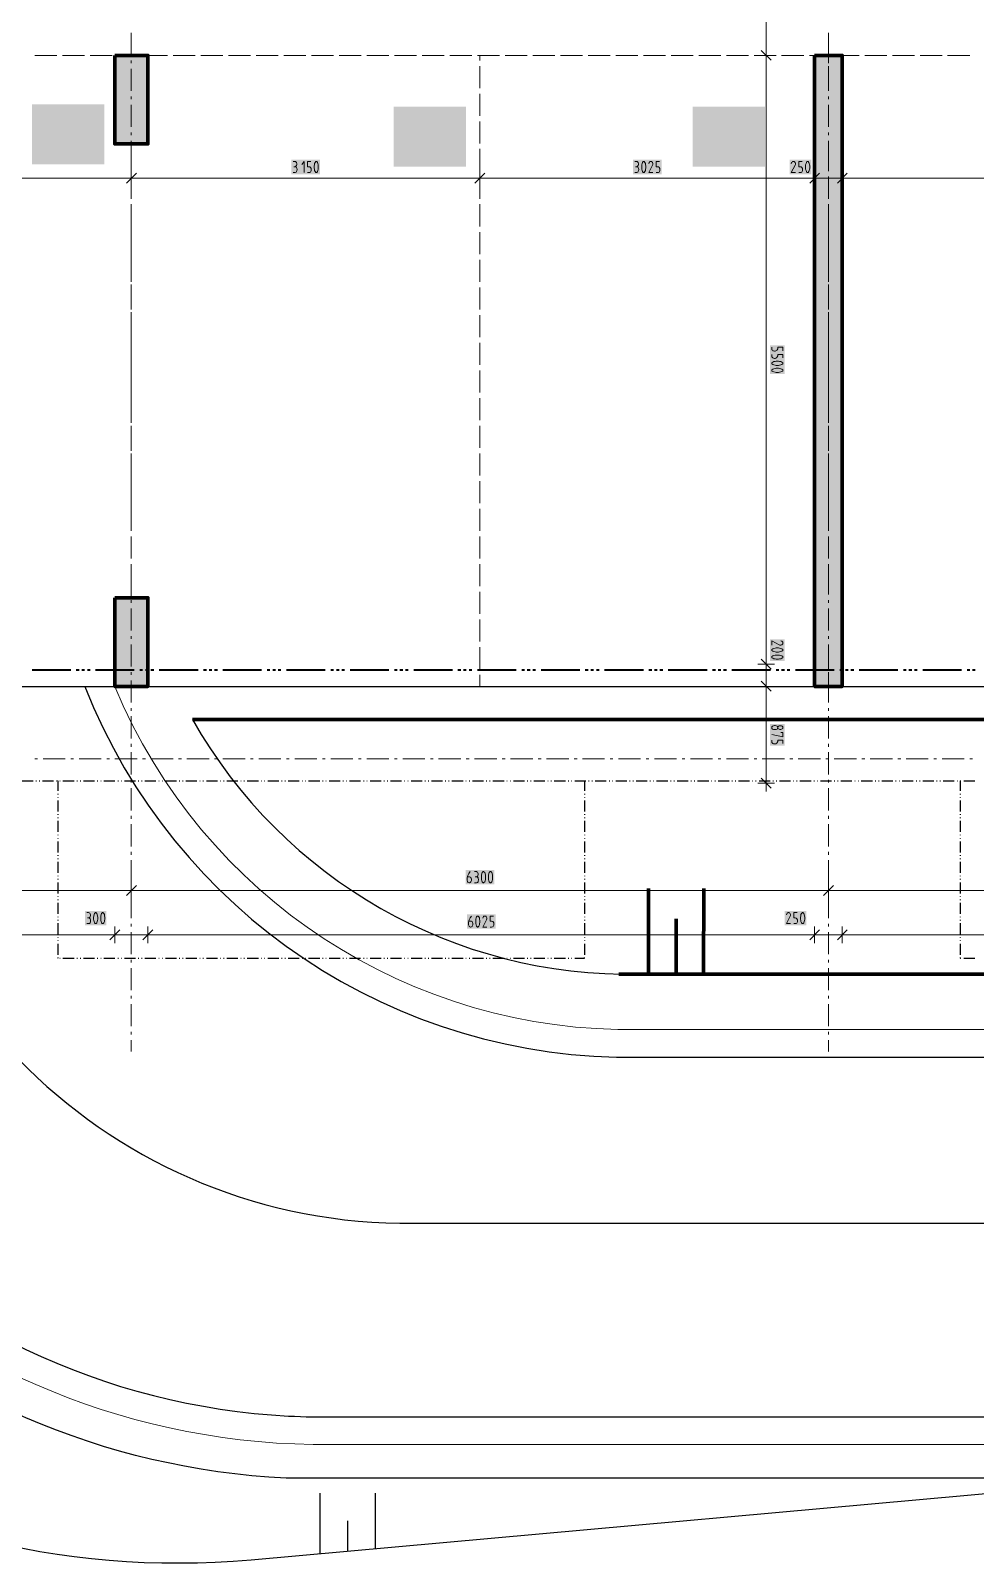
# Model space of a CAD drawing. Header units: millimetres. Extents: x 0 to 594, y 0 to 420.
# Drawn here: x 123.5 to 192.9, y 88.5 to 201 of the extents above; entities that cross this region are included whole.
import ezdxf

# ---------------------------------------------------------------- set-up
doc = ezdxf.new("R2010")
doc.units = ezdxf.units.MM
doc.header["$LTSCALE"] = 8
doc.layers.add('PDF_Cislovani stani', color=7, linetype='Continuous', true_color=0xffffff)
for name, color, linetype in [('PDF_CTU', 7, 'Continuous'), ('PDF_Dokresleni nad rovinou rezu', 7, 'Continuous'), ('PDF_Dopravni znaceni', 7, 'Continuous'), ('PDF_Koty delkove', 7, 'Continuous'), ('PDF_Obecne 0.25', 7, 'Continuous'), ('PDF_Obrubniky', 7, 'Continuous'), ('PDF_Osy hlavni', 7, 'Continuous'), ('PDF_Pozarni useky', 3, 'Continuous'), ('PDF_Rampy', 7, 'Continuous'), ('PDF_Steny vnitrni', 7, 'Continuous')]:
    doc.layers.add(name, color=color, linetype=linetype)

msp = doc.modelspace()

# ---------------------------------------------------------------- linework, layer by layer
at = {"layer": 'PDF_Cislovani stani', "lineweight": 18, "transparency": 33554559}
for points in [[(123.58, 195.62), (123.58, 191.23), (128.89, 195.62), (128.89, 191.23)], [(150.13, 195.46), (150.13, 191.06), (155.44, 195.46), (155.44, 191.06)], [(172.1, 195.46), (172.1, 191.06), (177.41, 195.46), (177.41, 191.06)]]:
    msp.add_solid(points, dxfattribs=at)
at = {"layer": 'PDF_CTU', "lineweight": 100}
for points in [[(135.36, 150.47), (241.57, 150.47), (241.57, 147.62), (313.57, 147.62), (313.57, 152.09)], [(168.85, 131.78), (168.85, 138.06)], [(172.89, 131.78), (172.91, 138.06)], [(170.88, 131.79), (170.88, 135.84)], [(166.66, 131.78), (311.68, 131.78)]]:
    msp.add_lwpolyline(points, dxfattribs=at)
at = {"layer": 'PDF_CTU', "lineweight": 25}
for points in [[(290.68, 94.76), (142.23, 94.76, -0.364475), (89.89, 143.52)], [(206.37, 94.76), (139.66, 88.76, -0.351953), (76.89, 130.52)]]:
    msp.add_lwpolyline(points, format="xyb", dxfattribs=at)
for points in [[(144.73, 89.21), (144.73, 93.67)], [(148.79, 89.58), (148.79, 93.67)], [(146.76, 89.4), (146.76, 91.63)]]:
    msp.add_lwpolyline(points, dxfattribs=at)
msp.add_arc((167.42, 168.6), 36.83, 209.4948, 271.1642, dxfattribs=at)
at = {"layer": 'PDF_Dokresleni nad rovinou rezu', "lineweight": 25}
for points in [[(122.85, 145.96), (123.66, 145.96)], [(123.86, 145.96), (123.9, 145.96)], [(124.11, 145.96), (124.15, 145.96)], [(124.35, 145.96), (125.16, 145.96)], [(125.37, 145.96), (125.41, 145.96)], [(125.47, 145.96), (125.47, 145.22)], [(125.61, 145.96), (125.65, 145.96)], [(125.85, 145.96), (126.67, 145.96)], [(126.87, 145.96), (126.91, 145.96)], [(127.11, 145.96), (127.15, 145.96)], [(127.36, 145.96), (128.17, 145.96)], [(128.37, 145.96), (128.41, 145.96)], [(128.62, 145.96), (128.66, 145.96)], [(128.86, 145.96), (129.67, 145.96)], [(129.88, 145.96), (129.92, 145.96)], [(130.12, 145.96), (130.16, 145.96)], [(130.36, 145.96), (131.18, 145.96)], [(131.38, 145.96), (131.42, 145.96)], [(131.62, 145.96), (131.66, 145.96)], [(131.87, 145.96), (132.68, 145.96)], [(132.88, 145.96), (132.92, 145.96)], [(133.13, 145.96), (133.17, 145.96)], [(133.37, 145.96), (134.18, 145.96)], [(134.39, 145.96), (134.43, 145.96)], [(134.63, 145.96), (134.67, 145.96)], [(134.87, 145.96), (135.69, 145.96)], [(135.89, 145.96), (135.93, 145.96)], [(136.13, 145.96), (136.17, 145.96)], [(136.38, 145.96), (137.19, 145.96)], [(137.39, 145.96), (137.43, 145.96)], [(137.64, 145.96), (137.68, 145.96)], [(137.88, 145.96), (138.69, 145.96)], [(138.9, 145.96), (138.94, 145.96)], [(139.14, 145.96), (139.18, 145.96)], [(139.38, 145.96), (140.2, 145.96)], [(140.4, 145.96), (140.44, 145.96)], [(140.64, 145.96), (140.68, 145.96)], [(140.89, 145.96), (141.7, 145.96)], [(141.9, 145.96), (141.94, 145.96)], [(142.15, 145.96), (142.19, 145.96)], [(142.39, 145.96), (143.2, 145.96)], [(143.41, 145.96), (143.45, 145.96)], [(143.65, 145.96), (143.69, 145.96)], [(143.89, 145.96), (144.71, 145.96)], [(144.91, 145.96), (144.95, 145.96)], [(145.15, 145.96), (145.19, 145.96)], [(145.4, 145.96), (146.21, 145.96)], [(146.41, 145.96), (146.45, 145.96)], [(146.66, 145.96), (146.7, 145.96)], [(146.9, 145.96), (147.71, 145.96)], [(147.92, 145.96), (147.96, 145.96)], [(148.16, 145.96), (148.2, 145.96)], [(148.4, 145.96), (149.22, 145.96)], [(149.42, 145.96), (149.46, 145.96)], [(149.66, 145.96), (149.7, 145.96)], [(149.91, 145.96), (150.72, 145.96)], [(150.92, 145.96), (150.96, 145.96)], [(151.17, 145.96), (151.21, 145.96)], [(151.41, 145.96), (152.22, 145.96)], [(152.43, 145.96), (152.47, 145.96)], [(152.67, 145.96), (152.71, 145.96)], [(152.91, 145.96), (153.73, 145.96)], [(153.93, 145.96), (153.97, 145.96)], [(154.17, 145.96), (154.21, 145.96)], [(154.42, 145.96), (155.23, 145.96)], [(155.43, 145.96), (155.47, 145.96)], [(155.68, 145.96), (155.72, 145.96)], [(155.92, 145.96), (156.73, 145.96)], [(156.94, 145.96), (156.98, 145.96)], [(157.18, 145.96), (157.22, 145.96)], [(157.42, 145.96), (158.24, 145.96)], [(158.44, 145.96), (158.48, 145.96)], [(158.68, 145.96), (158.72, 145.96)], [(158.93, 145.96), (159.74, 145.96)], [(159.94, 145.96), (159.98, 145.96)], [(160.19, 145.96), (160.23, 145.96)], [(160.43, 145.96), (161.24, 145.96)], [(161.45, 145.96), (161.49, 145.96)], [(161.69, 145.96), (161.73, 145.96)], [(161.93, 145.96), (162.75, 145.96)], [(162.95, 145.96), (162.99, 145.96)], [(163.19, 145.96), (163.23, 145.96)], [(163.44, 145.96), (164.25, 145.96)], [(164.15, 145.96), (164.15, 145.22)], [(164.45, 145.96), (164.49, 145.96)], [(164.7, 145.96), (164.74, 145.96)], [(164.94, 145.96), (165.75, 145.96)], [(165.96, 145.96), (166, 145.96)], [(166.2, 145.96), (166.24, 145.96)], [(166.44, 145.96), (167.26, 145.96)], [(167.46, 145.96), (167.5, 145.96)], [(167.7, 145.96), (167.74, 145.96)], [(167.95, 145.96), (168.76, 145.96)], [(168.96, 145.96), (169, 145.96)], [(169.21, 145.96), (169.25, 145.96)], [(169.45, 145.96), (170.26, 145.96)], [(170.47, 145.96), (170.51, 145.96)], [(170.71, 145.96), (170.75, 145.96)], [(170.95, 145.96), (171.77, 145.96)], [(171.97, 145.96), (172.01, 145.96)], [(172.21, 145.96), (172.25, 145.96)], [(172.46, 145.96), (173.27, 145.96)], [(173.47, 145.96), (173.51, 145.96)], [(173.72, 145.96), (173.76, 145.96)], [(173.96, 145.96), (174.77, 145.96)], [(174.98, 145.96), (175.02, 145.96)], [(175.22, 145.96), (175.26, 145.96)], [(175.46, 145.96), (176.28, 145.96)], [(176.48, 145.96), (176.52, 145.96)], [(176.72, 145.96), (176.76, 145.96)], [(176.97, 145.96), (177.78, 145.96)], [(177.98, 145.96), (178.02, 145.96)], [(178.23, 145.96), (178.27, 145.96)], [(178.47, 145.96), (179.28, 145.96)], [(179.49, 145.96), (179.53, 145.96)], [(179.73, 145.96), (179.77, 145.96)], [(179.97, 145.96), (180.79, 145.96)], [(180.99, 145.96), (181.03, 145.96)], [(181.23, 145.96), (181.27, 145.96)], [(181.48, 145.96), (182.29, 145.96)], [(182.49, 145.96), (182.53, 145.96)], [(182.74, 145.96), (182.78, 145.96)], [(182.98, 145.96), (183.79, 145.96)], [(184, 145.96), (184.04, 145.96)], [(184.24, 145.96), (184.28, 145.96)], [(184.48, 145.96), (185.3, 145.96)], [(185.5, 145.96), (185.54, 145.96)], [(185.74, 145.96), (185.79, 145.96)], [(185.99, 145.96), (186.8, 145.96)], [(187, 145.96), (187.04, 145.96)], [(187.25, 145.96), (187.29, 145.96)], [(187.49, 145.96), (188.3, 145.96)], [(188.51, 145.96), (188.55, 145.96)], [(188.75, 145.96), (188.79, 145.96)], [(188.99, 145.96), (189.81, 145.96)], [(190.01, 145.96), (190.05, 145.96)], [(190.25, 145.96), (190.3, 145.96)], [(190.5, 145.96), (191.31, 145.96)], [(191.51, 145.96), (191.55, 145.96)], [(191.74, 145.96), (191.74, 145.22)], [(191.76, 145.96), (191.8, 145.96)], [(192, 145.96), (192.81, 145.96)], [(125.47, 145.01), (125.47, 144.97)], [(125.47, 144.77), (125.47, 144.73)], [(125.47, 144.53), (125.47, 143.71)], [(164.15, 145.01), (164.15, 144.97)], [(164.15, 144.77), (164.15, 144.73)], [(164.15, 144.53), (164.15, 143.71)], [(191.74, 145.01), (191.74, 144.97)], [(191.74, 144.77), (191.74, 144.73)], [(191.74, 144.53), (191.74, 143.71)], [(125.47, 143.51), (125.47, 143.47)], [(125.47, 143.27), (125.47, 143.23)], [(125.47, 143.02), (125.47, 142.21)], [(164.15, 143.51), (164.15, 143.47)], [(164.15, 143.27), (164.15, 143.23)], [(164.15, 143.02), (164.15, 142.21)], [(191.74, 143.51), (191.74, 143.47)], [(191.74, 143.27), (191.74, 143.23)], [(191.74, 143.02), (191.74, 142.21)], [(125.47, 142.01), (125.47, 141.97)], [(164.15, 142.01), (164.15, 141.97)], [(191.74, 142.01), (191.74, 141.97)], [(125.47, 141.76), (125.47, 141.72)], [(125.47, 141.52), (125.47, 140.71)], [(164.15, 141.76), (164.15, 141.72)], [(164.15, 141.52), (164.15, 140.71)], [(191.74, 141.76), (191.74, 141.72)], [(191.74, 141.52), (191.74, 140.71)], [(125.47, 140.5), (125.47, 140.46)], [(125.47, 140.26), (125.47, 140.22)], [(125.47, 140.02), (125.47, 139.2)], [(164.15, 140.5), (164.15, 140.46)], [(164.15, 140.26), (164.15, 140.22)], [(164.15, 140.02), (164.15, 139.2)], [(191.74, 140.5), (191.74, 140.46)], [(191.74, 140.26), (191.74, 140.22)], [(191.74, 140.02), (191.74, 139.2)], [(125.47, 139), (125.47, 138.96)], [(125.47, 138.76), (125.47, 138.72)], [(125.47, 138.51), (125.47, 137.7)], [(164.15, 139), (164.15, 138.96)], [(164.15, 138.76), (164.15, 138.72)], [(164.15, 138.51), (164.15, 137.7)], [(191.74, 139), (191.74, 138.96)], [(191.74, 138.76), (191.74, 138.72)], [(191.74, 138.51), (191.74, 137.7)], [(125.47, 137.5), (125.47, 137.46)], [(164.15, 137.5), (164.15, 137.46)], [(191.74, 137.5), (191.74, 137.46)], [(125.47, 137.25), (125.47, 137.21)], [(125.47, 137.01), (125.47, 136.2)], [(164.15, 137.25), (164.15, 137.21)], [(164.15, 137.01), (164.15, 136.2)], [(191.74, 137.25), (191.74, 137.21)], [(191.74, 137.01), (191.74, 136.2)], [(125.47, 135.99), (125.47, 135.95)], [(125.47, 135.75), (125.47, 135.71)], [(125.47, 135.51), (125.47, 134.69)], [(164.15, 135.99), (164.15, 135.95)], [(164.15, 135.75), (164.15, 135.71)], [(164.15, 135.51), (164.15, 134.69)], [(191.74, 135.99), (191.74, 135.95)], [(191.74, 135.75), (191.74, 135.71)], [(191.74, 135.51), (191.74, 134.69)], [(125.47, 134.49), (125.47, 134.45)], [(125.47, 134.25), (125.47, 134.21)], [(125.47, 134), (125.47, 133.19)], [(164.15, 134.49), (164.15, 134.45)], [(164.15, 134.25), (164.15, 134.21)], [(164.15, 134), (164.15, 133.19)], [(191.74, 134.49), (191.74, 134.45)], [(191.74, 134.25), (191.74, 134.21)], [(191.74, 134), (191.74, 133.19)], [(125.47, 132.99), (125.47, 132.95)], [(125.61, 132.95), (125.65, 132.95)], [(125.85, 132.95), (126.67, 132.95)], [(126.87, 132.95), (126.91, 132.95)], [(127.11, 132.95), (127.15, 132.95)], [(127.36, 132.95), (128.17, 132.95)], [(128.37, 132.95), (128.41, 132.95)], [(128.62, 132.95), (128.66, 132.95)], [(128.86, 132.95), (129.67, 132.95)], [(129.88, 132.95), (129.92, 132.95)], [(130.12, 132.95), (130.16, 132.95)], [(130.36, 132.95), (131.18, 132.95)], [(131.38, 132.95), (131.42, 132.95)], [(131.62, 132.95), (131.66, 132.95)], [(131.87, 132.95), (132.68, 132.95)], [(132.88, 132.95), (132.92, 132.95)], [(133.13, 132.95), (133.17, 132.95)], [(133.37, 132.95), (134.18, 132.95)], [(134.39, 132.95), (134.43, 132.95)], [(134.63, 132.95), (134.67, 132.95)], [(134.87, 132.95), (135.69, 132.95)], [(135.89, 132.95), (135.93, 132.95)], [(136.13, 132.95), (136.17, 132.95)], [(136.38, 132.95), (137.19, 132.95)], [(137.39, 132.95), (137.43, 132.95)], [(137.64, 132.95), (137.68, 132.95)], [(137.88, 132.95), (138.69, 132.95)], [(138.9, 132.95), (138.94, 132.95)], [(139.14, 132.95), (139.18, 132.95)], [(139.38, 132.95), (140.2, 132.95)], [(140.4, 132.95), (140.44, 132.95)], [(140.64, 132.95), (140.68, 132.95)], [(140.89, 132.95), (141.7, 132.95)], [(141.9, 132.95), (141.94, 132.95)], [(142.15, 132.95), (142.19, 132.95)], [(142.39, 132.95), (143.2, 132.95)], [(143.41, 132.95), (143.45, 132.95)], [(143.65, 132.95), (143.69, 132.95)], [(143.89, 132.95), (144.71, 132.95)], [(144.91, 132.95), (144.95, 132.95)], [(145.15, 132.95), (145.19, 132.95)], [(145.4, 132.95), (146.21, 132.95)], [(146.41, 132.95), (146.45, 132.95)], [(146.66, 132.95), (146.7, 132.95)], [(146.9, 132.95), (147.71, 132.95)], [(147.92, 132.95), (147.96, 132.95)], [(148.16, 132.95), (148.2, 132.95)], [(148.4, 132.95), (149.22, 132.95)], [(149.42, 132.95), (149.46, 132.95)], [(149.66, 132.95), (149.7, 132.95)], [(149.91, 132.95), (150.72, 132.95)], [(150.92, 132.95), (150.96, 132.95)], [(151.17, 132.95), (151.21, 132.95)], [(151.41, 132.95), (152.22, 132.95)], [(152.43, 132.95), (152.47, 132.95)], [(152.67, 132.95), (152.71, 132.95)], [(152.91, 132.95), (153.73, 132.95)], [(153.93, 132.95), (153.97, 132.95)], [(154.17, 132.95), (154.21, 132.95)], [(154.42, 132.95), (155.23, 132.95)], [(155.43, 132.95), (155.47, 132.95)], [(155.68, 132.95), (155.72, 132.95)], [(155.92, 132.95), (156.73, 132.95)], [(156.94, 132.95), (156.98, 132.95)], [(157.18, 132.95), (157.22, 132.95)], [(157.42, 132.95), (158.24, 132.95)], [(158.44, 132.95), (158.48, 132.95)], [(158.68, 132.95), (158.72, 132.95)], [(158.93, 132.95), (159.74, 132.95)], [(159.94, 132.95), (159.98, 132.95)], [(160.19, 132.95), (160.23, 132.95)], [(160.43, 132.95), (161.24, 132.95)], [(161.45, 132.95), (161.49, 132.95)], [(161.69, 132.95), (161.73, 132.95)], [(161.93, 132.95), (162.75, 132.95)], [(162.95, 132.95), (162.99, 132.95)], [(163.19, 132.95), (163.23, 132.95)], [(163.44, 132.95), (164.15, 132.95), (164.15, 132.99)], [(191.74, 132.99), (191.74, 132.95)], [(191.76, 132.95), (191.8, 132.95)], [(192, 132.95), (192.81, 132.95)]]:
    msp.add_lwpolyline(points, dxfattribs=at)
at = {"layer": 'PDF_Dokresleni nad rovinou rezu', "lineweight": 25, "transparency": 33554559}
for points in [[(125.47, 146.01), (125.52, 145.96), (125.42, 145.96), (125.47, 145.9)], [(164.15, 146.01), (164.2, 145.96), (164.1, 145.96), (164.15, 145.9)], [(191.74, 146.01), (191.79, 145.96), (191.69, 145.96), (191.74, 145.9)], [(125.47, 133), (125.52, 132.95), (125.42, 132.95), (125.47, 132.9)], [(125.42, 132.95), (125.47, 133), (125.47, 132.9), (125.52, 132.95)], [(164.1, 132.95), (164.15, 133), (164.15, 132.9), (164.2, 132.95)], [(164.15, 133), (164.2, 132.95), (164.1, 132.95), (164.15, 132.9)], [(191.74, 133), (191.79, 132.95), (191.69, 132.95), (191.74, 132.9)], [(191.69, 132.95), (191.74, 133), (191.74, 132.9), (191.79, 132.95)]]:
    msp.add_solid(points, dxfattribs=at)
at = {"layer": 'PDF_Dopravni znaceni', "lineweight": 18}
for points in [[(123.78, 199.22), (125.41, 199.22)], [(125.81, 199.22), (127.44, 199.22)], [(127.84, 199.22), (129.47, 199.22)], [(129.88, 199.22), (131.5, 199.22)], [(131.91, 199.22), (133.53, 199.22)], [(133.94, 199.22), (135.56, 199.22)], [(135.97, 199.22), (137.6, 199.22)], [(138, 199.22), (139.63, 199.22)], [(140.03, 199.22), (141.66, 199.22)], [(142.07, 199.22), (143.69, 199.22)], [(144.1, 199.22), (145.72, 199.22)], [(146.13, 199.22), (147.75, 199.22)], [(148.16, 199.22), (149.79, 199.22)], [(150.19, 199.22), (151.82, 199.22)], [(152.22, 199.22), (153.85, 199.22)], [(154.25, 199.22), (155.88, 199.22)], [(156.29, 199.22), (157.91, 199.22)], [(156.47, 199.22), (156.47, 198.85)], [(158.32, 199.22), (159.94, 199.22)], [(160.35, 199.22), (161.97, 199.22)], [(162.38, 199.22), (164.01, 199.22)], [(164.41, 199.22), (166.04, 199.22)], [(166.44, 199.22), (168.07, 199.22)], [(168.48, 199.22), (170.1, 199.22)], [(170.51, 199.22), (172.13, 199.22)], [(172.54, 199.22), (174.16, 199.22)], [(174.57, 199.22), (176.2, 199.22)], [(176.6, 199.22), (178.23, 199.22)], [(178.63, 199.22), (180.26, 199.22)], [(180.67, 199.22), (182.29, 199.22)], [(182.07, 199.22), (182.07, 198.85)], [(182.7, 199.22), (184.32, 199.22)], [(184.73, 199.22), (186.35, 199.22)], [(186.76, 199.22), (188.39, 199.22)], [(188.79, 199.22), (190.42, 199.22)], [(190.82, 199.22), (192.45, 199.22)], [(156.47, 198.44), (156.47, 196.82)], [(182.07, 198.44), (182.07, 196.98)], [(156.47, 196.41), (156.47, 194.79)], [(156.47, 194.38), (156.47, 192.76)], [(182.07, 192.93), (182.07, 192.76)], [(130.87, 192.35), (130.87, 190.72)], [(156.47, 192.35), (156.47, 190.72)], [(182.07, 192.35), (182.07, 190.72)], [(130.87, 190.32), (130.87, 188.69)], [(156.47, 190.32), (156.47, 188.69)], [(182.07, 190.32), (182.07, 188.69)], [(130.87, 188.29), (130.87, 186.66)], [(156.47, 188.29), (156.47, 186.66)], [(182.07, 188.29), (182.07, 186.66)], [(130.87, 186.25), (130.87, 184.63)], [(156.47, 186.25), (156.47, 184.63)], [(182.07, 186.25), (182.07, 184.63)], [(130.87, 184.22), (130.87, 182.6)], [(156.47, 184.22), (156.47, 182.6)], [(182.07, 184.22), (182.07, 182.6)], [(130.87, 182.19), (130.87, 180.57)], [(156.47, 182.19), (156.47, 180.57)], [(182.07, 182.19), (182.07, 180.57)], [(130.87, 180.16), (130.87, 178.53)], [(156.47, 180.16), (156.47, 178.53)], [(182.07, 180.16), (182.07, 178.53)], [(130.87, 178.13), (130.87, 176.5)], [(156.47, 178.13), (156.47, 176.5)], [(182.07, 178.13), (182.07, 176.5)], [(130.87, 176.1), (130.87, 174.47)], [(156.47, 176.1), (156.47, 174.47)], [(182.07, 176.1), (182.07, 174.47)], [(130.87, 174.06), (130.87, 172.44)], [(156.47, 174.06), (156.47, 172.44)], [(182.07, 174.06), (182.07, 172.44)], [(130.87, 172.03), (130.87, 170.41)], [(156.47, 172.03), (156.47, 170.41)], [(182.07, 172.03), (182.07, 170.41)], [(130.87, 170), (130.87, 168.38)], [(156.47, 170), (156.47, 168.38)], [(182.07, 170), (182.07, 168.38)], [(130.87, 167.97), (130.87, 166.34)], [(156.47, 167.97), (156.47, 166.34)], [(182.07, 167.97), (182.07, 166.34)], [(130.87, 165.94), (130.87, 164.31)], [(156.47, 165.94), (156.47, 164.31)], [(182.07, 165.94), (182.07, 164.31)], [(130.87, 163.91), (130.87, 162.28)], [(156.47, 163.91), (156.47, 162.28)], [(182.07, 163.91), (182.07, 162.28)], [(130.87, 161.88), (130.87, 160.25)], [(156.47, 161.88), (156.47, 160.25)], [(182.07, 161.88), (182.07, 160.25)], [(130.87, 159.84), (130.87, 159.4)], [(156.47, 159.84), (156.47, 158.22)], [(182.07, 159.84), (182.07, 159.8)], [(156.47, 157.81), (156.47, 156.19)], [(156.47, 155.78), (156.47, 154.16)], [(182.07, 155.78), (182.07, 154.16)], [(156.47, 153.75), (156.47, 152.9)], [(182.07, 153.75), (182.07, 152.9)]]:
    msp.add_lwpolyline(points, dxfattribs=at)
at = {"layer": 'PDF_Dopravni znaceni', "lineweight": 18, "transparency": 33554559}
for points in [[(156.47, 199.26), (156.51, 199.22), (156.43, 199.22), (156.47, 199.19)], [(182.07, 199.26), (182.1, 199.22), (182.03, 199.22), (182.07, 199.19)], [(182.07, 197.02), (182.1, 196.98), (182.03, 196.98), (182.07, 196.94)], [(130.87, 192.76), (130.91, 192.72), (130.83, 192.72), (130.87, 192.69)], [(182.07, 192.97), (182.1, 192.93), (182.03, 192.93), (182.07, 192.9)], [(182.07, 159.84), (182.1, 159.8), (182.03, 159.8), (182.07, 159.77)], [(130.87, 159.44), (130.91, 159.4), (130.83, 159.4), (130.87, 159.37)], [(182.07, 155.95), (182.1, 155.92), (182.03, 155.92), (182.07, 155.88)], [(156.47, 152.94), (156.51, 152.9), (156.43, 152.9), (156.47, 152.87)], [(182.07, 152.94), (182.1, 152.9), (182.03, 152.9), (182.07, 152.87)]]:
    msp.add_solid(points, dxfattribs=at)
at = {"layer": 'PDF_Koty delkove', "lineweight": 18}
for points in [[(177.5, 301.41), (177.5, 299.36), (177.5, 298.59), (177.5, 294.71), (177.5, 293.08), (177.5, 247.98), (177.5, 199.22), (177.5, 154.53), (177.5, 152.9), (177.5, 145.79)], [(176.89, 199.22), (177.5, 199.22), (178.11, 199.22)], [(177.13, 199.59), (177.86, 198.86)], [(142.76, 191.43), (142.89, 191.43), (142.93, 191.42), (142.98, 191.39), (143, 191.35), (143.02, 191.27), (143.02, 191.22), (143, 191.14), (142.96, 191.08), (142.89, 191.05)], [(143.56, 190.62), (143.56, 191.43), (143.39, 191.22)], [(144.06, 191.43), (143.8, 191.43), (143.8, 191.05), (143.91, 191.05), (143.98, 191.03), (144.03, 190.99), (144.07, 190.92), (144.08, 190.87), (144.08, 190.81), (144.07, 190.76), (144.05, 190.7), (144.02, 190.66), (143.97, 190.63), (143.91, 190.62), (143.8, 190.62)], [(144.6, 190.95), (144.6, 191.11), (144.59, 191.19), (144.57, 191.28), (144.54, 191.37), (144.49, 191.42), (144.47, 191.43), (144.43, 191.43), (144.41, 191.42), (144.36, 191.37), (144.33, 191.28), (144.31, 191.19), (144.3, 191.11), (144.3, 190.95), (144.31, 190.87), (144.33, 190.77), (144.36, 190.69), (144.41, 190.63), (144.43, 190.62), (144.47, 190.62), (144.49, 190.63), (144.54, 190.69), (144.57, 190.77), (144.59, 190.87)], [(167.85, 191.43), (167.98, 191.43), (168.02, 191.42), (168.07, 191.39), (168.09, 191.35), (168.11, 191.27), (168.11, 191.22), (168.09, 191.14), (168.05, 191.08), (167.98, 191.05), (167.89, 191.05)], [(169.15, 191.35), (169.12, 191.39), (169.09, 191.42), (169.04, 191.43), (169, 191.43), (168.96, 191.42), (168.92, 191.39), (168.89, 191.35), (168.87, 191.27)], [(169.17, 190.62), (168.87, 190.62), (169.15, 191.16), (169.17, 191.22), (169.17, 191.3), (169.15, 191.35)], [(169.67, 191.43), (169.41, 191.43), (169.41, 191.05), (169.52, 191.05), (169.6, 191.03), (169.64, 190.99), (169.68, 190.92), (169.69, 190.87), (169.69, 190.81), (169.68, 190.76), (169.66, 190.7), (169.63, 190.66), (169.58, 190.63), (169.52, 190.62), (169.41, 190.62)], [(179.65, 190.62), (179.34, 190.62), (179.62, 191.16), (179.65, 191.22), (179.65, 191.3), (179.62, 191.35), (179.59, 191.39), (179.56, 191.42), (179.52, 191.43), (179.47, 191.43), (179.43, 191.42), (179.4, 191.39), (179.36, 191.35), (179.34, 191.27)], [(180.14, 191.43), (179.88, 191.43), (179.88, 191.05), (179.99, 191.05), (180.07, 191.03), (180.11, 190.99), (180.16, 190.92), (180.17, 190.87), (180.17, 190.81), (180.16, 190.76), (180.13, 190.7), (180.1, 190.66), (180.06, 190.63), (179.99, 190.62), (179.88, 190.62)], [(180.69, 191.11), (180.68, 191.19), (180.65, 191.28), (180.62, 191.37), (180.58, 191.42), (180.56, 191.43), (180.51, 191.43), (180.49, 191.42), (180.45, 191.37), (180.42, 191.28), (180.39, 191.19), (180.38, 191.11), (180.38, 190.95), (180.39, 190.87), (180.42, 190.77), (180.45, 190.69), (180.49, 190.63), (180.51, 190.62), (180.56, 190.62), (180.58, 190.63), (180.62, 190.69), (180.65, 190.77), (180.68, 190.87), (180.69, 190.95)], [(89.02, 190.21), (109.34, 190.21), (130.87, 190.21), (156.47, 190.21), (181.05, 190.21), (183.08, 190.21), (207.67, 190.21), (233.26, 190.21), (258.86, 190.21), (284.46, 190.21), (285.68, 190.21), (305.18, 190.21), (314.93, 190.21), (334.44, 190.21), (336.86, 190.21), (338.89, 190.21), (385.63, 190.21)], [(130.51, 189.85), (131.24, 190.58)], [(130.87, 189.61), (130.87, 190.21), (130.87, 190.82)], [(142.76, 190.62), (142.91, 190.62), (142.97, 190.65), (143.01, 190.69), (143.03, 190.76), (143.04, 190.81), (143.04, 190.87), (143.03, 190.93), (143.01, 190.99), (142.97, 191.03), (142.89, 191.05), (142.8, 191.05)], [(144.59, 190.87), (144.6, 190.95)], [(156.1, 189.85), (156.84, 190.58)], [(156.47, 189.61), (156.47, 190.21), (156.47, 190.82)], [(167.85, 190.62), (168, 190.62), (168.06, 190.65), (168.1, 190.69), (168.12, 190.76), (168.13, 190.81), (168.13, 190.87), (168.12, 190.93), (168.1, 190.99), (168.06, 191.03), (167.98, 191.05)], [(180.69, 190.95), (180.69, 191.11)], [(180.69, 189.85), (181.42, 190.58)], [(181.05, 189.61), (181.05, 190.21), (181.05, 190.82)], [(182.72, 189.85), (183.45, 190.58)], [(183.08, 189.61), (183.08, 190.21), (183.08, 190.82)], [(178.72, 177.53), (178.72, 177.79), (178.34, 177.79), (178.34, 177.68), (178.31, 177.6), (178.27, 177.56), (178.2, 177.52), (178.15, 177.5), (178.1, 177.5), (178.04, 177.52), (177.99, 177.54), (177.95, 177.57), (177.92, 177.61), (177.91, 177.68), (177.91, 177.79)], [(178.72, 177.01), (178.72, 177.27), (178.34, 177.27), (178.34, 177.16), (178.31, 177.08), (178.27, 177.04), (178.2, 177), (178.15, 176.98), (178.1, 176.98), (178.04, 177), (177.99, 177.02), (177.95, 177.05), (177.92, 177.09), (177.91, 177.16), (177.91, 177.27)], [(178.23, 176.46), (178.39, 176.46), (178.47, 176.48), (178.57, 176.5), (178.65, 176.53), (178.71, 176.57), (178.72, 176.59), (178.72, 176.64), (178.71, 176.66), (178.65, 176.7), (178.57, 176.74), (178.47, 176.76), (178.39, 176.77), (178.23, 176.77), (178.15, 176.76), (178.06, 176.74), (177.97, 176.7), (177.92, 176.66), (177.91, 176.64), (177.91, 176.59), (177.92, 176.57), (177.97, 176.53), (178.06, 176.5), (178.15, 176.48), (178.23, 176.46)], [(177.91, 155.93), (177.91, 156.24), (178.45, 155.96), (178.5, 155.93), (178.58, 155.93), (178.64, 155.96), (178.68, 155.99), (178.71, 156.02), (178.72, 156.06), (178.72, 156.11), (178.71, 156.15), (178.68, 156.18), (178.64, 156.22)], [(178.64, 156.22), (178.56, 156.24)], [(176.89, 154.53), (177.5, 154.53), (178.11, 154.53)], [(177.13, 154.89), (177.86, 154.16)], [(177.13, 153.27), (177.86, 152.54)], [(176.89, 152.9), (177.5, 152.9), (178.11, 152.9)], [(178.15, 149.72), (178.22, 149.73), (178.29, 149.76), (178.33, 149.8), (178.34, 149.82), (178.34, 149.91), (178.33, 149.93), (178.29, 149.98), (178.22, 150.01), (178.15, 150.02), (178.1, 150.02), (178.03, 150.01), (177.96, 149.98), (177.92, 149.93), (177.91, 149.89), (177.91, 149.85), (177.92, 149.8), (177.96, 149.76), (178.03, 149.73), (178.1, 149.72)], [(178.1, 149.72), (178.15, 149.72)], [(178.34, 149.91), (178.35, 149.93), (178.39, 149.97), (178.45, 149.99), (178.5, 150), (178.56, 150), (178.61, 149.99), (178.66, 149.97), (178.71, 149.92), (178.72, 149.89), (178.72, 149.85), (178.71, 149.81), (178.66, 149.77), (178.61, 149.75), (178.56, 149.74), (178.5, 149.74), (178.45, 149.75), (178.39, 149.77), (178.35, 149.8), (178.34, 149.82)], [(178.56, 149.5), (178.72, 149.5), (178.72, 149.2), (177.91, 149.37)], [(178.04, 148.69), (177.99, 148.71), (177.95, 148.74), (177.92, 148.78), (177.91, 148.85), (177.91, 148.96)], [(178.72, 148.7), (178.72, 148.96), (178.34, 148.96), (178.34, 148.85), (178.31, 148.77), (178.27, 148.73), (178.2, 148.69), (178.15, 148.68), (178.1, 148.68), (178.04, 148.69)], [(176.89, 145.79), (177.5, 145.79), (178.11, 145.79)], [(177.13, 146.16), (177.86, 145.43)], [(177.5, 145.79), (177.5, 145.18)], [(130.87, 137.3), (130.87, 137.91), (130.87, 138.52)], [(155.56, 138.92), (155.71, 138.92), (155.75, 138.9), (155.79, 138.88), (155.81, 138.85), (155.83, 138.81), (155.84, 138.75), (155.84, 138.65), (155.83, 138.59), (155.81, 138.55), (155.79, 138.52), (155.75, 138.5), (155.71, 138.48), (155.67, 138.48), (155.62, 138.5), (155.59, 138.52), (155.57, 138.55), (155.55, 138.59), (155.54, 138.65), (155.54, 138.84), (155.58, 139.02), (155.65, 139.16), (155.75, 139.3)], [(156.08, 139.3), (156.21, 139.3), (156.25, 139.28), (156.3, 139.25), (156.32, 139.21), (156.34, 139.13), (156.34, 139.08), (156.32, 139), (156.27, 138.94), (156.21, 138.92), (156.12, 138.92)], [(156.08, 138.48), (156.23, 138.48), (156.29, 138.51), (156.33, 138.55), (156.35, 138.62), (156.36, 138.67), (156.36, 138.73), (156.35, 138.79), (156.33, 138.85), (156.29, 138.89), (156.21, 138.92)], [(182.07, 137.3), (182.07, 137.91), (182.07, 138.52)], [(75.73, 137.91), (78.7, 137.91), (130.87, 137.91), (182.07, 137.91), (233.26, 137.91), (284.46, 137.91), (334.44, 137.91), (385.63, 137.91), (451.42, 137.91)], [(130.51, 137.55), (131.24, 138.28)], [(181.7, 137.55), (182.43, 138.28)], [(127.6, 136.29), (127.73, 136.29), (127.77, 136.28), (127.82, 136.25), (127.84, 136.21), (127.86, 136.13), (127.86, 136.07), (127.84, 135.99), (127.79, 135.94), (127.73, 135.91), (127.64, 135.91)], [(128.4, 135.8), (128.4, 135.96), (128.39, 136.04), (128.37, 136.14), (128.34, 136.22), (128.29, 136.28), (128.27, 136.29), (128.23, 136.29), (128.21, 136.28), (128.16, 136.22), (128.13, 136.14), (128.11, 136.04), (128.1, 135.96), (128.1, 135.8), (128.11, 135.72), (128.13, 135.63), (128.16, 135.54), (128.21, 135.49), (128.23, 135.48), (128.27, 135.48)], [(179.28, 135.48), (178.98, 135.48), (179.26, 136.02), (179.28, 136.07), (179.28, 136.15), (179.26, 136.21), (179.23, 136.25), (179.19, 136.28), (179.15, 136.29), (179.11, 136.29), (179.06, 136.28), (179.03, 136.25), (179, 136.21), (178.98, 136.13)], [(179.78, 136.29), (179.52, 136.29), (179.52, 135.91), (179.63, 135.91), (179.7, 135.88), (179.75, 135.84), (179.79, 135.77), (179.8, 135.72), (179.8, 135.67), (179.79, 135.61), (179.77, 135.56), (179.74, 135.52), (179.69, 135.49), (179.63, 135.48), (179.52, 135.48)], [(180.32, 135.8), (180.32, 135.96), (180.31, 136.04), (180.29, 136.14), (180.26, 136.22), (180.21, 136.28), (180.19, 136.29), (180.15, 136.29), (180.13, 136.28), (180.08, 136.22), (180.05, 136.14), (180.03, 136.04), (180.02, 135.96), (180.02, 135.8), (180.03, 135.72), (180.05, 135.63), (180.08, 135.54), (180.13, 135.49), (180.15, 135.48), (180.19, 135.48), (180.21, 135.49), (180.26, 135.54)], [(127.6, 135.48), (127.75, 135.48), (127.8, 135.5), (127.85, 135.54), (127.87, 135.61), (127.88, 135.67), (127.88, 135.72), (127.87, 135.79), (127.85, 135.84), (127.8, 135.88), (127.73, 135.91)], [(128.27, 135.48), (128.29, 135.49), (128.34, 135.54), (128.37, 135.63), (128.39, 135.72), (128.4, 135.8)], [(129.29, 134.3), (130.02, 135.03)], [(129.65, 134.05), (129.65, 134.66), (129.65, 135.27)], [(131.72, 134.3), (132.46, 135.03)], [(132.09, 134.05), (132.09, 134.66), (132.09, 135.27)], [(155.66, 135.67), (155.81, 135.67), (155.86, 135.65), (155.89, 135.63), (155.91, 135.6), (155.93, 135.56), (155.94, 135.5), (155.94, 135.4), (155.93, 135.34), (155.91, 135.3), (155.89, 135.27), (155.86, 135.25), (155.81, 135.23), (155.77, 135.23), (155.73, 135.25), (155.69, 135.27), (155.67, 135.3), (155.65, 135.34), (155.64, 135.4), (155.64, 135.58), (155.68, 135.77), (155.75, 135.91)], [(155.75, 135.91), (155.86, 136.04)], [(156.98, 135.23), (156.68, 135.23), (156.96, 135.77), (156.98, 135.83), (156.98, 135.91), (156.96, 135.96), (156.93, 136), (156.9, 136.03), (156.85, 136.04), (156.81, 136.04), (156.77, 136.03), (156.73, 136), (156.7, 135.96), (156.68, 135.88)], [(157.48, 136.04), (157.22, 136.04), (157.22, 135.67), (157.33, 135.67), (157.41, 135.64), (157.45, 135.6), (157.49, 135.53), (157.5, 135.48), (157.5, 135.42), (157.49, 135.37), (157.47, 135.31), (157.44, 135.27), (157.4, 135.25)], [(157.4, 135.25), (157.33, 135.23), (157.22, 135.23)], [(180.26, 135.54), (180.29, 135.63), (180.31, 135.72), (180.32, 135.8)], [(180.69, 134.3), (181.42, 135.03)], [(181.05, 134.05), (181.05, 134.66), (181.05, 135.27)], [(182.72, 134.3), (183.45, 135.03)], [(183.08, 134.05), (183.08, 134.66), (183.08, 135.27)], [(75.73, 134.66), (78.7, 134.66), (129.65, 134.66), (132.09, 134.66), (181.05, 134.66), (183.08, 134.66), (232.04, 134.66), (234.48, 134.66), (283.24, 134.66), (285.68, 134.66), (334.44, 134.66), (336.88, 134.66), (385.63, 134.66), (459.14, 134.66)]]:
    msp.add_lwpolyline(points, dxfattribs=at)
for points in [[(168.65, 190.95), (168.65, 191.11), (168.64, 191.19), (168.62, 191.28), (168.59, 191.37), (168.54, 191.42), (168.52, 191.43), (168.48, 191.43), (168.46, 191.42), (168.41, 191.37), (168.38, 191.28), (168.36, 191.19), (168.35, 191.11), (168.35, 190.95), (168.36, 190.87), (168.38, 190.77), (168.41, 190.69), (168.46, 190.63), (168.48, 190.62), (168.52, 190.62), (168.54, 190.63), (168.59, 190.69), (168.62, 190.77), (168.64, 190.87)], [(178.23, 175.94), (178.39, 175.94), (178.47, 175.96), (178.57, 175.98), (178.65, 176.01), (178.71, 176.05), (178.72, 176.07), (178.72, 176.12), (178.71, 176.14), (178.65, 176.18), (178.57, 176.21), (178.47, 176.24), (178.39, 176.25), (178.23, 176.25), (178.15, 176.24), (178.06, 176.21), (177.97, 176.18), (177.92, 176.14), (177.91, 176.12), (177.91, 176.07), (177.92, 176.05), (177.97, 176.01), (178.06, 175.98), (178.15, 175.96)], [(178.23, 155.41), (178.39, 155.41), (178.47, 155.43), (178.57, 155.45), (178.65, 155.48), (178.71, 155.52), (178.72, 155.54), (178.72, 155.59), (178.71, 155.61), (178.65, 155.65), (178.57, 155.68), (178.47, 155.71), (178.39, 155.72), (178.23, 155.72), (178.15, 155.71), (178.06, 155.68), (177.97, 155.65), (177.92, 155.61), (177.91, 155.59), (177.91, 155.54), (177.92, 155.52), (177.97, 155.48), (178.06, 155.45), (178.15, 155.43)], [(178.23, 154.89), (178.39, 154.89), (178.47, 154.91), (178.57, 154.93), (178.65, 154.96), (178.71, 155), (178.72, 155.02), (178.72, 155.07), (178.71, 155.09), (178.65, 155.13), (178.57, 155.16), (178.47, 155.19), (178.39, 155.2), (178.23, 155.2), (178.15, 155.19), (178.06, 155.16), (177.97, 155.13), (177.92, 155.09), (177.91, 155.07), (177.91, 155.02), (177.92, 155), (177.97, 154.96), (178.06, 154.93), (178.15, 154.91)], [(156.88, 138.81), (156.88, 138.97), (156.87, 139.05), (156.85, 139.15), (156.82, 139.23), (156.77, 139.28), (156.75, 139.3), (156.71, 139.3), (156.69, 139.28), (156.64, 139.23), (156.61, 139.15), (156.59, 139.05), (156.58, 138.97), (156.58, 138.81), (156.59, 138.73), (156.61, 138.63), (156.64, 138.55), (156.69, 138.5), (156.71, 138.48), (156.75, 138.48), (156.77, 138.5), (156.82, 138.55), (156.85, 138.63), (156.87, 138.73)], [(157.4, 138.81), (157.4, 138.97), (157.39, 139.05), (157.37, 139.15), (157.34, 139.23), (157.29, 139.28), (157.27, 139.3), (157.23, 139.3), (157.21, 139.28), (157.16, 139.23), (157.13, 139.15), (157.11, 139.05), (157.1, 138.97), (157.1, 138.81), (157.11, 138.73), (157.13, 138.63), (157.16, 138.55), (157.21, 138.5), (157.23, 138.48), (157.27, 138.48), (157.29, 138.5), (157.34, 138.55), (157.37, 138.63), (157.39, 138.73)], [(128.92, 135.8), (128.92, 135.96), (128.91, 136.04), (128.89, 136.14), (128.86, 136.22), (128.81, 136.28), (128.79, 136.29), (128.75, 136.29), (128.73, 136.28), (128.68, 136.22), (128.65, 136.14), (128.63, 136.04), (128.62, 135.96), (128.62, 135.8), (128.63, 135.72), (128.65, 135.63), (128.68, 135.54), (128.73, 135.49), (128.75, 135.48), (128.79, 135.48), (128.81, 135.49), (128.86, 135.54), (128.89, 135.63), (128.91, 135.72)], [(156.46, 135.56), (156.46, 135.72), (156.45, 135.8), (156.43, 135.9), (156.4, 135.98), (156.35, 136.03), (156.33, 136.04), (156.29, 136.04), (156.27, 136.03), (156.22, 135.98), (156.19, 135.9), (156.17, 135.8), (156.16, 135.72), (156.16, 135.56), (156.17, 135.48), (156.19, 135.38), (156.22, 135.3), (156.27, 135.25), (156.29, 135.23), (156.33, 135.23), (156.35, 135.25), (156.4, 135.3), (156.43, 135.38), (156.45, 135.48)]]:
    msp.add_lwpolyline(points, close=True, dxfattribs=at)
at = {"layer": 'PDF_Koty delkove', "color": 7, "lineweight": 18, "true_color": 0xffffff, "transparency": 33554559}
for points in [[(142.62, 190.5), (144.72, 190.5), (142.62, 191.56), (144.72, 191.56)], [(167.71, 190.5), (169.81, 190.5), (167.71, 191.56), (169.81, 191.56)], [(179.22, 190.5), (180.81, 190.5), (179.22, 191.56), (180.81, 191.56)], [(177.78, 177.93), (177.78, 175.82), (178.84, 177.93), (178.84, 175.82)], [(177.78, 156.36), (177.78, 154.77), (178.84, 156.36), (178.84, 154.77)], [(177.78, 150.14), (177.78, 148.55), (178.84, 150.14), (178.84, 148.55)], [(155.42, 138.36), (157.52, 138.36), (155.42, 139.42), (157.52, 139.42)], [(127.46, 135.35), (129.04, 135.35), (127.46, 136.41), (129.04, 136.41)], [(155.52, 135.11), (157.62, 135.11), (155.52, 136.17), (157.62, 136.17)], [(178.85, 135.35), (180.44, 135.35), (178.85, 136.41), (180.44, 136.41)]]:
    msp.add_solid(points, dxfattribs=at)
at = {"layer": 'PDF_Obecne 0.25', "lineweight": 25}
msp.add_lwpolyline([(78.7, 152.9), (336.88, 152.9)], dxfattribs=at)
at = {"layer": 'PDF_Obrubniky', "lineweight": 18}
for points in [[(92.02, 152.9), (92.02, 150.27, 0.409637), (144.23, 97.24), (338.91, 97.24), (338.91, 95.21), (292.71, 95.21)], [(129.65, 152.9, 0.308064), (168.17, 127.71), (311.68, 127.71, 0.404795), (336.86, 152.09)]]:
    msp.add_lwpolyline(points, format="xyb", dxfattribs=at)
at = {"layer": 'PDF_Osy hlavni', "lineweight": 18}
for points in [[(130.87, 200.88), (130.87, 199.26)], [(182.07, 200.88), (182.07, 199.26)], [(130.87, 198.85), (130.87, 198.65)], [(130.87, 198.24), (130.87, 196.62)], [(182.07, 198.85), (182.07, 198.65)], [(182.07, 198.24), (182.07, 196.62)], [(130.87, 196.21), (130.87, 196.01)], [(182.07, 196.21), (182.07, 196.01)], [(130.87, 195.6), (130.87, 193.97)], [(182.07, 195.6), (182.07, 193.97)], [(130.87, 193.57), (130.87, 193.37)], [(182.07, 193.57), (182.07, 193.37)], [(130.87, 192.96), (130.87, 191.33)], [(182.07, 192.96), (182.07, 191.33)], [(130.87, 190.93), (130.87, 190.72)], [(130.87, 190.32), (130.87, 188.69)], [(182.07, 190.93), (182.07, 190.72)], [(182.07, 190.32), (182.07, 188.69)], [(130.87, 188.29), (130.87, 188.08)], [(182.07, 188.29), (182.07, 188.08)], [(130.87, 187.68), (130.87, 186.05)], [(182.07, 187.68), (182.07, 186.05)], [(130.87, 185.65), (130.87, 185.44)], [(130.87, 185.04), (130.87, 183.41)], [(182.07, 185.65), (182.07, 185.44)], [(182.07, 185.04), (182.07, 183.41)], [(130.87, 183), (130.87, 182.8)], [(130.87, 182.39), (130.87, 180.77)], [(182.07, 183), (182.07, 182.8)], [(182.07, 182.39), (182.07, 180.77)], [(130.87, 180.36), (130.87, 180.16)], [(182.07, 180.36), (182.07, 180.16)], [(130.87, 179.75), (130.87, 178.13)], [(182.07, 179.75), (182.07, 178.13)], [(130.87, 177.72), (130.87, 177.52)], [(130.87, 177.11), (130.87, 175.49)], [(182.07, 177.72), (182.07, 177.52)], [(182.07, 177.11), (182.07, 175.49)], [(130.87, 175.08), (130.87, 174.88)], [(130.87, 174.47), (130.87, 172.85)], [(182.07, 175.08), (182.07, 174.88)], [(182.07, 174.47), (182.07, 172.85)], [(130.87, 172.44), (130.87, 172.24)], [(182.07, 172.44), (182.07, 172.24)], [(130.87, 171.83), (130.87, 170.2)], [(182.07, 171.83), (182.07, 170.2)], [(130.87, 169.8), (130.87, 169.6)], [(130.87, 169.19), (130.87, 167.56)], [(182.07, 169.8), (182.07, 169.6)], [(182.07, 169.19), (182.07, 167.56)], [(130.87, 167.16), (130.87, 166.95)], [(130.87, 166.55), (130.87, 164.92)], [(182.07, 167.16), (182.07, 166.95)], [(182.07, 166.55), (182.07, 164.92)], [(130.87, 164.52), (130.87, 164.31)], [(182.07, 164.52), (182.07, 164.31)], [(130.87, 163.91), (130.87, 162.28)], [(182.07, 163.91), (182.07, 162.28)], [(130.87, 161.88), (130.87, 161.67)], [(130.87, 161.27), (130.87, 159.64)], [(182.07, 161.88), (182.07, 161.67)], [(182.07, 161.27), (182.07, 159.64)], [(130.87, 159.23), (130.87, 159.03)], [(182.07, 159.23), (182.07, 159.03)], [(130.87, 158.62), (130.87, 157)], [(182.07, 158.62), (182.07, 157)], [(130.87, 156.59), (130.87, 156.39)], [(182.07, 156.59), (182.07, 156.39)], [(130.87, 155.98), (130.87, 154.36)], [(182.07, 155.98), (182.07, 154.36)], [(130.87, 153.95), (130.87, 153.75)], [(130.87, 153.34), (130.87, 151.72)], [(182.07, 153.95), (182.07, 153.75)], [(182.07, 153.34), (182.07, 151.72)], [(130.87, 151.31), (130.87, 151.11)], [(182.07, 151.31), (182.07, 151.11)], [(130.87, 150.7), (130.87, 149.08)], [(182.07, 150.7), (182.07, 149.08)], [(130.87, 148.67), (130.87, 148.47)], [(182.07, 148.67), (182.07, 148.47)], [(123.78, 147.58), (123.98, 147.58)], [(124.39, 147.58), (126.02, 147.58)], [(126.42, 147.58), (126.62, 147.58)], [(127.03, 147.58), (128.66, 147.58)], [(129.06, 147.58), (129.27, 147.58)], [(129.67, 147.58), (131.3, 147.58)], [(130.87, 148.06), (130.87, 146.44)], [(131.7, 147.58), (131.91, 147.58)], [(132.31, 147.58), (133.94, 147.58)], [(134.34, 147.58), (134.55, 147.58)], [(134.95, 147.58), (136.58, 147.58)], [(136.99, 147.58), (137.19, 147.58)], [(137.6, 147.58), (139.22, 147.58)], [(139.63, 147.58), (139.83, 147.58)], [(140.24, 147.58), (141.86, 147.58)], [(142.27, 147.58), (142.47, 147.58)], [(142.88, 147.58), (144.5, 147.58)], [(144.91, 147.58), (145.11, 147.58)], [(145.52, 147.58), (147.14, 147.58)], [(147.55, 147.58), (147.75, 147.58)], [(148.16, 147.58), (149.79, 147.58)], [(150.19, 147.58), (150.39, 147.58)], [(150.8, 147.58), (152.43, 147.58)], [(152.83, 147.58), (153.04, 147.58)], [(153.44, 147.58), (155.07, 147.58)], [(155.47, 147.58), (155.68, 147.58)], [(156.08, 147.58), (157.71, 147.58)], [(158.11, 147.58), (158.32, 147.58)], [(158.72, 147.58), (160.35, 147.58)], [(160.76, 147.58), (160.96, 147.58)], [(161.37, 147.58), (162.99, 147.58)], [(163.4, 147.58), (163.6, 147.58)], [(164.01, 147.58), (165.63, 147.58)], [(166.04, 147.58), (166.24, 147.58)], [(166.65, 147.58), (168.27, 147.58)], [(168.68, 147.58), (168.88, 147.58)], [(169.29, 147.58), (170.91, 147.58)], [(171.32, 147.58), (171.52, 147.58)], [(171.93, 147.58), (173.55, 147.58)], [(173.96, 147.58), (174.16, 147.58)], [(174.57, 147.58), (176.2, 147.58)], [(176.6, 147.58), (176.81, 147.58)], [(177.21, 147.58), (178.84, 147.58)], [(179.24, 147.58), (179.45, 147.58)], [(179.85, 147.58), (181.48, 147.58)], [(181.88, 147.58), (182.09, 147.58)], [(182.07, 148.06), (182.07, 146.44)], [(182.49, 147.58), (184.12, 147.58)], [(184.53, 147.58), (184.73, 147.58)], [(185.13, 147.58), (186.76, 147.58)], [(187.17, 147.58), (187.37, 147.58)], [(187.78, 147.58), (189.4, 147.58)], [(189.81, 147.58), (190.01, 147.58)], [(190.42, 147.58), (192.04, 147.58)], [(192.45, 147.58), (192.65, 147.58)], [(130.87, 146.03), (130.87, 145.83)], [(130.87, 145.42), (130.87, 143.79)], [(182.07, 146.03), (182.07, 145.83)], [(182.07, 145.42), (182.07, 143.79)], [(130.87, 143.39), (130.87, 143.18)], [(182.07, 143.39), (182.07, 143.18)], [(130.87, 142.78), (130.87, 141.15)], [(182.07, 142.78), (182.07, 141.15)], [(130.87, 140.75), (130.87, 140.54)], [(182.07, 140.75), (182.07, 140.54)], [(130.87, 140.14), (130.87, 138.51)], [(182.07, 140.14), (182.07, 138.51)], [(130.87, 138.11), (130.87, 137.9)], [(130.87, 137.5), (130.87, 135.87)], [(182.07, 138.11), (182.07, 137.9)], [(182.07, 137.5), (182.07, 135.87)], [(130.87, 135.46), (130.87, 135.26)], [(182.07, 135.46), (182.07, 135.26)], [(130.87, 134.86), (130.87, 133.23)], [(182.07, 134.86), (182.07, 133.23)], [(130.87, 132.82), (130.87, 132.62)], [(182.07, 132.82), (182.07, 132.62)], [(130.87, 132.21), (130.87, 130.59)], [(182.07, 132.21), (182.07, 130.59)], [(130.87, 130.18), (130.87, 129.98)], [(130.87, 129.57), (130.87, 127.95)], [(182.07, 130.18), (182.07, 129.98)], [(182.07, 129.57), (182.07, 127.95)], [(130.87, 127.54), (130.87, 127.34)], [(182.07, 127.54), (182.07, 127.34)], [(130.87, 126.93), (130.87, 126.1)], [(182.07, 126.93), (182.07, 126.1)]]:
    msp.add_lwpolyline(points, dxfattribs=at)
at = {"layer": 'PDF_Osy hlavni', "lineweight": 18, "transparency": 33554559}
for points in [[(130.87, 126.14), (130.91, 126.1), (130.83, 126.1), (130.87, 126.06)], [(182.07, 126.14), (182.1, 126.1), (182.03, 126.1), (182.07, 126.06)]]:
    msp.add_solid(points, dxfattribs=at)
at = {"layer": 'PDF_Pozarni useky', "lineweight": 35}
for points in [[(123.58, 154.12), (126.42, 154.12)], [(126.83, 154.12), (127.03, 154.12)], [(127.23, 154.12), (127.44, 154.12)], [(127.64, 154.12), (127.84, 154.12)], [(128.25, 154.12), (131.09, 154.12)], [(131.5, 154.12), (131.7, 154.12)], [(131.91, 154.12), (132.11, 154.12)], [(132.31, 154.12), (132.52, 154.12)], [(132.92, 154.12), (135.77, 154.12)], [(136.17, 154.12), (136.38, 154.12)], [(136.58, 154.12), (136.78, 154.12)], [(136.99, 154.12), (137.19, 154.12)], [(137.6, 154.12), (140.44, 154.12)], [(140.85, 154.12), (141.05, 154.12)], [(141.25, 154.12), (141.46, 154.12)], [(141.66, 154.12), (141.86, 154.12)], [(142.27, 154.12), (145.11, 154.12)], [(145.52, 154.12), (145.72, 154.12)], [(145.93, 154.12), (146.13, 154.12)], [(146.33, 154.12), (146.53, 154.12)], [(146.94, 154.12), (149.79, 154.12)], [(150.19, 154.12), (150.39, 154.12)], [(150.6, 154.12), (150.8, 154.12)], [(151, 154.12), (151.21, 154.12)], [(151.61, 154.12), (154.46, 154.12)], [(154.86, 154.12), (155.07, 154.12)], [(155.27, 154.12), (155.47, 154.12)], [(155.68, 154.12), (155.88, 154.12)], [(156.29, 154.12), (159.13, 154.12)], [(159.54, 154.12), (159.74, 154.12)], [(159.94, 154.12), (160.15, 154.12)], [(160.35, 154.12), (160.55, 154.12)], [(160.96, 154.12), (163.8, 154.12)], [(164.21, 154.12), (164.41, 154.12)], [(164.62, 154.12), (164.82, 154.12)], [(165.02, 154.12), (165.23, 154.12)], [(165.63, 154.12), (168.48, 154.12)], [(168.88, 154.12), (169.09, 154.12)], [(169.29, 154.12), (169.49, 154.12)], [(169.69, 154.12), (169.9, 154.12)], [(170.3, 154.12), (173.15, 154.12)], [(173.55, 154.12), (173.76, 154.12)], [(173.96, 154.12), (174.16, 154.12)], [(174.37, 154.12), (174.57, 154.12)], [(174.98, 154.12), (177.82, 154.12)], [(178.23, 154.12), (178.43, 154.12)], [(178.63, 154.12), (178.84, 154.12)], [(179.04, 154.12), (179.24, 154.12)], [(179.65, 154.12), (182.49, 154.12)], [(182.9, 154.12), (183.1, 154.12)], [(183.31, 154.12), (183.51, 154.12)], [(183.71, 154.12), (183.92, 154.12)], [(184.32, 154.12), (187.17, 154.12)], [(187.57, 154.12), (187.78, 154.12)], [(187.98, 154.12), (188.18, 154.12)], [(188.39, 154.12), (188.59, 154.12)], [(188.99, 154.12), (191.84, 154.12)], [(192.25, 154.12), (192.45, 154.12)], [(192.65, 154.12), (192.85, 154.12)]]:
    msp.add_lwpolyline(points, dxfattribs=at)
at = {"layer": 'PDF_Rampy', "lineweight": 25}
for points in [[(94.12, 152.9, 0.414214), (142.42, 99.33, 0.016918), (145.87, 99.27), (336.88, 99.27, -0.414219), (338.91, 97.24)], [(127.46, 152.9, 0.313185), (168.17, 125.68), (311.68, 125.68, 0.304415), (336.88, 142.58)]]:
    msp.add_lwpolyline(points, format="xyb", dxfattribs=at)
msp.add_lwpolyline([(152.05, 113.49), (338.91, 113.49)], dxfattribs=at)
for centre, radius, start, end in [((151.15, 153.37), 39.89, 180.6676, 270.6676), ((151.16, 153.07), 39.59, 270.6651, 271.2945)]:
    msp.add_arc(centre, radius, start, end, dxfattribs=at)
at = {"layer": 'PDF_Steny vnitrni', "lineweight": 70}
for points in [[(129.65, 199.22), (129.65, 192.72), (132.09, 192.72), (132.09, 199.22)], [(181.05, 199.22), (181.05, 152.9), (183.08, 152.9), (183.08, 199.22)], [(129.65, 159.4), (129.65, 152.9), (132.09, 152.9), (132.09, 159.4)]]:
    msp.add_lwpolyline(points, close=True, dxfattribs=at)
at = {"layer": 'PDF_Steny vnitrni', "color": 9, "lineweight": 9, "true_color": 0xc0c0c0, "transparency": 33554559}
for points in [[(129.65, 199.22), (129.65, 192.72), (132.09, 199.22), (132.09, 192.72)], [(181.05, 199.22), (181.05, 152.9), (183.08, 199.22), (183.08, 152.9)], [(129.65, 159.4), (129.65, 152.9), (132.09, 159.4), (132.09, 152.9)]]:
    msp.add_solid(points, dxfattribs=at)

doc.saveas('drawing.dxf')
